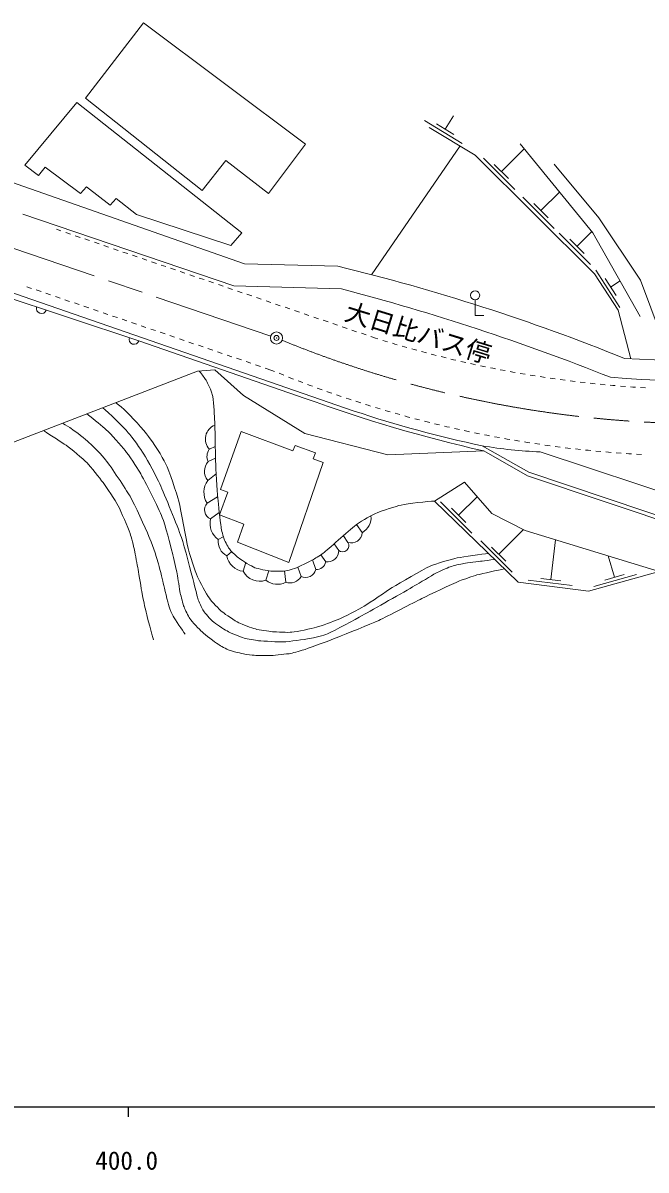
# Model space of a CAD drawing. Units: millimetres, scale not verified. Extents: x 40000 to 680000, y 20000 to 380000.
# Drawn here: x 457552 to 519382, y 198715 to 312584 of the extents above; entities that cross this region are included whole.
import ezdxf
from ezdxf.enums import TextEntityAlignment as Align

# ---------------------------------------------------------------- set-up
doc = ezdxf.new("R2010")
doc.units = ezdxf.units.MM
doc.header["$LTSCALE"] = 1000
doc.header["$PDMODE"] = 32
doc.header["$PDSIZE"] = 500
doc.linetypes.add('CHAIN', pattern=[18.5, 12, -1.5, 3.5, -1.5])
for name, color, linetype, lineweight in [('M-BGD', 7, 'Continuous', 13), ('M-BMK', 2, 'CHAIN', 13), ('M-STR-HTXT', 7, 'Continuous', 13), ('M-TTL-BAND', 7, 'Continuous', 25), ('M-WORK', 1, 'Continuous', 13)]:
    doc.layers.add(name, color=color, linetype=linetype, lineweight=lineweight)
doc.styles.add('ＭＳ ゴシック', font='')
doc.styles.get('ＭＳ ゴシック').set_extended_font_data('MS Gothic')

msp = doc.modelspace()

# ---------------------------------------------------------------- linework, layer by layer
at = {"layer": 'M-BGD'}
msp.add_circle((482712, 281311), 600, dxfattribs=at)
msp.add_point((482712, 281311), dxfattribs=at)
at = {"layer": 'M-BMK'}
msp.add_line((482144, 281504), (456550, 290237), dxfattribs=at)
msp.add_arc((525397, 384062), 111265, 247.75007, 291.28809, dxfattribs=at)
at = {"layer": 'M-TTL-BAND'}
for p, q in [((40000, 205000), (579000, 205000)), ((468000, 205000), (468000, 204000))]:
    msp.add_line(p, q, dxfattribs=at)
at = {"layer": 'M-WORK'}
for p, q in [((501147, 300605), (497395, 302904)), ((499443, 302035), (500263, 303374)), ((500296, 301513), (498590, 302558)), ((492154, 287584), (500928, 300369)), ((505032, 297834), (507287, 300089)), ((506354, 296045), (503243, 299156)), ((505739, 297126), (504325, 298541)), ((454923, 297307), (479544, 288668)), ((510277, 292165), (507166, 295277)), ((508955, 293954), (510798, 295798)), ((509662, 293247), (508247, 294661)), ((478473, 286478), (457552, 293616)), ((461325, 291945), (460872, 292100)), ((462271, 291622), (461798, 291784)), ((513866, 288620), (510754, 291732)), ((512543, 290409), (514008, 291874)), ((463218, 291299), (462744, 291461)), ((464164, 290976), (463691, 291138)), ((465110, 290653), (464637, 290815)), ((466057, 290331), (465584, 290492)), ((513250, 289702), (511836, 291117)), ((467003, 290008), (466530, 290169)), ((467950, 289685), (467477, 289846)), ((468896, 289362), (468423, 289523)), ((469843, 289039), (469369, 289200)), ((470789, 288716), (470316, 288877)), ((471735, 288393), (471262, 288554)), ((472682, 288070), (472209, 288231)), ((488796, 288424), (479544, 288668)), ((450402, 287210), (469059, 281030)), ((490417, 274063), (450680, 287811)), ((473628, 287747), (473155, 287908)), ((474575, 287424), (474101, 287586)), ((475521, 287101), (475048, 287263)), ((516787, 284345), (514390, 288035)), ((516410, 285531), (515321, 287208)), ((515865, 286369), (516809, 286982)), ((458401, 286237), (457928, 286399)), ((459348, 285914), (458875, 286076)), ((476468, 286778), (475994, 286940)), ((477414, 286455), (476941, 286617)), ((478360, 286132), (477887, 286294)), ((489166, 286196), (478473, 286478)), ((479307, 285809), (478834, 285971)), ((460294, 285591), (459821, 285753)), ((461241, 285268), (460767, 285430)), ((462187, 284945), (461714, 285107)), ((463133, 284622), (462660, 284784)), ((480253, 285486), (479780, 285648)), ((481200, 285164), (480726, 285325)), ((482146, 284841), (481673, 285002)), ((483092, 284518), (482619, 284679)), ((502424, 285098), (502424, 283538)), ((464080, 284299), (463607, 284461)), ((465026, 283977), (464553, 284138)), ((465973, 283654), (465500, 283815)), ((484039, 284195), (483566, 284356)), ((484985, 283872), (484512, 284033)), ((485932, 283549), (485459, 283710)), ((502424, 283538), (503286, 283538)), ((466919, 283331), (466446, 283492)), ((467866, 283008), (467392, 283169)), ((468812, 282685), (468339, 282846)), ((469758, 282362), (469285, 282523)), ((486878, 283226), (486405, 283387)), ((487825, 282903), (487351, 283064)), ((488771, 282580), (488298, 282742)), ((489717, 282257), (489244, 282419)), ((470705, 282039), (470232, 282200)), ((471651, 281716), (471178, 281877)), ((472598, 281393), (472124, 281555)), ((490664, 281934), (490191, 282096)), ((491610, 281611), (491137, 281773)), ((492537, 281295), (492083, 281450)), ((492537, 281295), (492778, 281221)), ((485567, 275319), (469059, 281030)), ((473544, 281070), (473071, 281232)), ((474491, 280747), (474017, 280909)), ((475437, 280424), (474964, 280586)), ((476383, 280101), (475910, 280263)), ((493256, 281075), (493734, 280928)), ((494212, 280782), (494453, 280708)), ((494453, 280708), (494696, 280638)), ((495177, 280500), (495657, 280363)), ((496138, 280225), (496381, 280155)), ((496381, 280155), (496624, 280090)), ((477330, 279778), (476857, 279940)), ((478276, 279455), (477803, 279617)), ((479223, 279133), (478749, 279294)), ((497107, 279961), (497590, 279832)), ((498074, 279703), (498317, 279638)), ((498317, 279638), (498562, 279578)), ((499048, 279458), (499533, 279338)), ((500018, 279217), (500263, 279157)), ((500263, 279157), (500509, 279101)), ((500997, 278990), (501484, 278878)), ((480169, 278810), (479696, 278971)), ((481115, 278487), (480642, 278648)), ((482262, 278095), (481589, 278325)), ((482262, 278095), (482508, 277996)), ((501972, 278767), (502218, 278711)), ((502218, 278711), (502465, 278659)), ((502954, 278557), (503444, 278455)), ((503933, 278353), (504180, 278301)), ((504180, 278301), (504428, 278254)), ((504919, 278161), (505411, 278068)), ((505902, 277974), (506150, 277927)), ((506150, 277927), (506398, 277885)), ((482971, 277808), (483434, 277621)), ((483898, 277433), (484143, 277334)), ((484143, 277334), (484390, 277239)), ((484857, 277060), (485324, 276881)), ((485791, 276702), (486038, 276607)), ((506891, 277800), (507384, 277716)), ((507877, 277632), (508126, 277589)), ((508126, 277589), (508375, 277551)), ((508870, 277476), (509364, 277401)), ((509858, 277326), (510108, 277288)), ((510108, 277288), (510358, 277254)), ((510853, 277188), (511349, 277122)), ((511845, 277056), (512095, 277022)), ((512095, 277022), (512345, 276993)), ((512842, 276936), (513339, 276879)), ((513836, 276822), (514086, 276793)), ((514086, 276793), (514337, 276769)), ((514835, 276721), (515333, 276673)), ((486038, 276607), (486287, 276517)), ((486757, 276346), (487227, 276176)), ((487697, 276005), (487946, 275915)), ((487946, 275915), (488196, 275829)), ((488669, 275667), (489142, 275505)), ((515830, 276625), (516082, 276601)), ((516082, 276601), (516333, 276581)), ((516832, 276542), (517330, 276504)), ((517829, 276465), (518080, 276445)), ((518080, 276445), (518332, 276430)), ((518831, 276400), (519330, 276370)), ((489615, 275343), (489865, 275257)), ((489865, 275257), (490117, 275176)), ((490593, 275023), (491069, 274870)), ((491545, 274716), (491797, 274635)), ((491797, 274635), (492050, 274559)), ((492529, 274414), (493008, 274269)), ((493486, 274125), (493740, 274048)), ((493740, 274048), (493994, 273976)), ((494476, 273840), (494957, 273705)), ((495438, 273569), (495693, 273497)), ((495693, 273497), (495949, 273429)), ((496432, 273302), (496916, 273175)), ((497399, 273048), (497655, 272981)), ((497655, 272981), (497912, 272918)), ((498398, 272800), (498884, 272682)), ((499370, 272564), (499627, 272501)), ((499627, 272501), (499885, 272443)), ((500373, 272334), (500861, 272225)), ((501349, 272115), (501607, 272057)), ((501607, 272057), (501867, 272004)), ((502356, 271904), (502846, 271803)), ((503336, 271703), (503595, 271650)), ((503595, 271650), (503856, 271601)), ((504347, 271510), (504839, 271419)), ((505330, 271327), (505590, 271279)), ((505590, 271279), (505851, 271235)), ((506345, 271153), (506838, 271070)), ((476636, 270537), (476047, 270267)), ((507331, 270988), (507592, 270944)), ((507592, 270944), (507854, 270905)), ((508348, 270831), (508843, 270758)), ((509337, 270685), (509599, 270646)), ((509599, 270646), (509862, 270612)), ((510358, 270547), (510853, 270483)), ((511349, 270418), (511612, 270384)), ((511612, 270384), (511875, 270355)), ((512372, 270299), (512869, 270244)), ((513365, 270189), (513628, 270159)), ((513628, 270159), (513892, 270135)), ((514390, 270088), (514888, 270042)), ((515386, 269996), (515649, 269971)), ((515649, 269971), (515913, 269951)), ((516412, 269914), (516910, 269877)), ((476661, 269373), (475929, 269037)), ((517409, 269840), (517673, 269820)), ((517673, 269820), (517937, 269805)), ((518436, 269777), (518935, 269749)), ((476734, 267811), (475889, 267175)), ((475827, 264919), (476873, 265546)), ((500786, 263718), (502623, 265554)), ((502109, 261929), (498997, 265040)), ((501494, 263011), (500079, 264425)), ((477030, 263996), (476170, 263348)), ((490657, 262794), (491212, 261986)), ((504765, 259851), (507206, 262292)), ((477429, 261565), (476931, 261302)), ((488432, 260876), (488887, 260214)), ((489344, 261679), (489801, 261015)), ((506087, 258062), (502976, 261173)), ((509922, 257327), (510406, 261275)), ((478261, 260084), (477782, 259688)), ((487116, 259795), (487598, 259093)), ((505472, 259144), (504058, 260558)), ((516238, 257554), (515630, 259677)), ((479666, 259011), (479401, 258148)), ((484834, 258560), (485152, 257639)), ((486285, 259288), (486620, 258319)), ((481947, 258206), (481659, 257265)), ((483622, 257061), (483510, 258191)), ((510914, 257205), (508929, 257449)), ((518444, 257843), (514214, 256630)), ((517200, 257830), (515277, 257278)), ((512065, 256732), (507698, 257268))]:
    msp.add_line(p, q, dxfattribs=at)
for points in [[(463765, 305133), (469530, 312584), (485594, 300548), (481925, 295656), (477694, 298928), (475345, 295962)], [(462897, 304702), (479258, 291744), (478167, 290488), (468813, 293562), (466797, 295149), (466211, 294488), (463850, 296306), (463260, 295645), (459766, 298265), (459081, 297439), (457735, 298478)], [(483932, 259038), (487336, 268955), (486345, 269309), (486581, 269923), (484550, 270654), (484338, 270111), (479214, 272024), (477160, 266263), (477869, 266003), (477056, 263772), (479474, 262816), (478833, 261028)], [(498388, 265119), (506677, 257063), (513675, 256181), (520682, 258131), (507394, 262196), (504063, 263882), (501381, 266996)]]:
    msp.add_lwpolyline(points, close=True, dxfattribs=at)
for points in [[(517878, 279250), (516608, 284067), (514274, 287690), (502441, 299457), (497863, 302217)], [(518812, 283442), (514118, 291738), (506877, 300591)], [(521797, 279089), (518841, 287051), (514710, 293232), (510280, 298553)], [(556866, 273056), (552720, 270004), (541008, 264341), (523239, 262391), (507608, 267637), (503271, 270096), (493756, 269719), (485526, 271834), (479444, 275602), (476601, 278147), (474882, 278015), (456614, 270975), (432353, 272694), (425878, 291687)], [(556695, 273404), (552522, 270333), (540901, 264714), (523281, 262780), (507765, 267988), (503133, 270614)], [(550614, 271999), (540456, 266851), (523662, 265103), (508880, 270009)]]:
    msp.add_lwpolyline(points, dxfattribs=at)
msp.add_circle((502424, 285548), 450, dxfattribs=at)
for centre, radius, start, end in [((441729, 93083), 200931, 67.92933, 76.45299), ((429566, 60298), 233628, 68.3279, 75.22016), ((524405, 390250), 111191, 266.30014, 290.99771), ((459384, 284235), 500, 161.67419, 341.67419), ((525089, 393052), 116010, 265.42881, 290.16131), ((468584, 281187), 500, 161.67419, 341.67419), ((535314, 411344), 144836, 249.91149, 257.21844), ((525881, 379648), 111382, 251.43412, 258.21545), ((477160, 271273), 1500, 112.19032, 222.12263), ((477002, 269554), 1192, 143.26399, 205.71097), ((510493, 312910), 42932, 260.12904, 267.84731), ((477007, 268083), 1440, 138.48547, 219.08822), ((477472, 266002), 1969, 143.47443, 213.38401), ((476562, 264257), 989, 137.98946, 246.65178), ((478043, 262880), 1930, 165.9577, 234.83358), ((490339, 263508), 1755, 299.85024, 4.91345), ((490130, 262047), 1084, 252.30349, 356.7336), ((478546, 261122), 1625, 173.63508, 241.95572), ((489269, 260700), 618, 231.85037, 30.63214), ((479636, 260016), 1883, 190.02374, 262.83367), ((487769, 260198), 1118, 261.20413, 0.82352), ((486654, 259281), 962, 267.92806, 348.74697), ((481047, 259028), 1866, 208.13838, 289.14749), ((484035, 258282), 1289, 251.32417, 330.04916), ((485583, 258633), 1083, 246.59217, 343.1659), ((482795, 258651), 1792, 230.65405, 297.48541)]:
    msp.add_arc(centre, radius, start, end, dxfattribs=at)
for points, knots in [([(498388, 265119), (497724, 265095), (495742, 264861), (495091, 264729), (494601, 264629), (493170, 264165), (492711, 263968), (492301, 263793), (491123, 263145), (490765, 262878), (490063, 262352), (488119, 260572), (487436, 260021), (487240, 259862), (486596, 259458), (486374, 259336), (486008, 259136), (484892, 258567), (484504, 258415), (484297, 258334), (483639, 258201), (483418, 258179), (483164, 258154), (482396, 258150), (482143, 258179), (481822, 258216), (480861, 258389), (480561, 258510), (480229, 258643), (479317, 259221), (479027, 259431), (478823, 259577), (478261, 260084), (478106, 260281), (477956, 260469), (477609, 261109), (477520, 261334), (477429, 261565), (477252, 262292), (477213, 262538), (477124, 263111), (476931, 264840), (476883, 265418), (476822, 266153), (476700, 268364), (476670, 269101), (476637, 269940), (476613, 272460), (476571, 273299), (476547, 273783), (476445, 275239), (476340, 275712), (476274, 276010), (475889, 276851), (475726, 277110), (475605, 277302), (475330, 277671), (475049, 278028)], [0, 0, 0, 0, 1, 1, 1, 2, 2, 2, 3, 3, 3, 4, 4, 4, 5, 5, 5, 6, 6, 6, 7, 7, 7, 8, 8, 8, 9, 9, 9, 10, 10, 10, 11, 11, 11, 12, 12, 12, 13, 13, 13, 14, 14, 14, 15, 15, 15, 16, 16, 16, 17, 17, 17, 18, 18, 18, 19, 19, 19, 19]), ([(503737, 259920), (503114, 259879), (501257, 259615), (500647, 259482), (500097, 259362), (498467, 258890), (497955, 258656), (497171, 258296), (494939, 256978), (494201, 256531), (493629, 256184), (491983, 255029), (491406, 254689), (490907, 254395), (489362, 253600), (488833, 253367), (488412, 253182), (487108, 252724), (486665, 252602), (486186, 252471), (484727, 252157), (484233, 252106), (483853, 252067), (482702, 252120), (482321, 252153), (481978, 252184), (480954, 252336), (480621, 252425), (480282, 252514), (479290, 252878), (478978, 253038), (478627, 253220), (477630, 253872), (477325, 254124), (477040, 254361), (476264, 255167), (476051, 255470), (475769, 255870), (475065, 257164), (474874, 257614), (474643, 258156), (474091, 259838), (473949, 260410), (473719, 261339), (473262, 264179), (473017, 265104), (472812, 265875), (472042, 268146), (471705, 268868), (471437, 269441), (470397, 271034), (470014, 271536), (469588, 272094), (468193, 273677), (467672, 274148), (467475, 274325), (467154, 274591), (466777, 274892)], [0, 0, 0, 0, 1, 1, 1, 2, 2, 2, 3, 3, 3, 4, 4, 4, 5, 5, 5, 6, 6, 6, 7, 7, 7, 8, 8, 8, 9, 9, 9, 10, 10, 10, 11, 11, 11, 12, 12, 12, 13, 13, 13, 14, 14, 14, 15, 15, 15, 16, 16, 16, 17, 17, 17, 18, 18, 18, 19, 19, 19, 19]), ([(505307, 258393), (504763, 258295), (503141, 257929), (502607, 257784), (502256, 257689), (501221, 257336), (500887, 257194), (500127, 256870), (497884, 255820), (497143, 255457), (496279, 255034), (493733, 253670), (492859, 253268), (492050, 252895), (489564, 251911), (488734, 251585), (488106, 251338), (486209, 250624), (485571, 250404), (485288, 250307), (484425, 250056), (484130, 250003), (483747, 249933), (482583, 249811), (482194, 249791), (481855, 249773), (480834, 249798), (480495, 249814), (480311, 249823), (479762, 249881), (479582, 249917), (479265, 249982), (478318, 250210), (478014, 250322), (477781, 250408), (477121, 250763), (476915, 250902), (476582, 251126), (475626, 251862), (475330, 252133), (475064, 252376), (474326, 253173), (474116, 253465), (473966, 253673), (473633, 254372), (473542, 254612), (473442, 254875), (473225, 255693), (473167, 255968), (473086, 256350), (472920, 257508), (472846, 257891), (472765, 258308), (472498, 259554), (472391, 259965), (472204, 260678), (471652, 262823), (471376, 263507), (471000, 264437), (469630, 267121), (469143, 267999), (468892, 268451), (468014, 269735), (467693, 270140), (467348, 270577), (466236, 271827), (465821, 272198), (465449, 272530), (464677, 273161), (463896, 273781)], [0, 0, 0, 0, 1, 1, 1, 2, 2, 2, 3, 3, 3, 4, 4, 4, 5, 5, 5, 6, 6, 6, 7, 7, 7, 8, 8, 8, 9, 9, 9, 10, 10, 10, 11, 11, 11, 12, 12, 12, 13, 13, 13, 14, 14, 14, 15, 15, 15, 16, 16, 16, 17, 17, 17, 18, 18, 18, 19, 19, 19, 20, 20, 20, 21, 21, 21, 22, 22, 22, 23, 23, 23, 23]), ([(465478, 274391), (466018, 273932), (467535, 272440), (468003, 271909), (468353, 271512), (469278, 270217), (469555, 269767), (469903, 269200), (470850, 267439), (471123, 266832), (471595, 265787), (472901, 262601), (473275, 261517), (473578, 260637), (474264, 257929), (474506, 257031), (474591, 256715), (474805, 255755), (474911, 255446), (474998, 255191), (475322, 254448), (475468, 254222), (475615, 253996), (476155, 253386), (476360, 253210), (476625, 252983), (477493, 252391), (477800, 252225), (478125, 252050), (479151, 251625), (479504, 251517), (479782, 251431), (480647, 251291), (480937, 251264), (481431, 251217), (482918, 251128), (483413, 251149), (483936, 251171), (485495, 251385), (486010, 251480), (486370, 251546), (487445, 251804), (487781, 251952), (488494, 252265), (490545, 253393), (491228, 253770), (492277, 254348), (495401, 256129), (496441, 256726), (496861, 256967), (498100, 257734), (498528, 257963), (498802, 258109), (499651, 258498), (499944, 258600), (500206, 258692), (501017, 258882), (501290, 258931), (501656, 258996), (502764, 259118), (503132, 259167), (503386, 259201), (503845, 259262), (504344, 259330)], [0, 0, 0, 0, 1, 1, 1, 2, 2, 2, 3, 3, 3, 4, 4, 4, 5, 5, 5, 6, 6, 6, 7, 7, 7, 8, 8, 8, 9, 9, 9, 10, 10, 10, 11, 11, 11, 12, 12, 12, 13, 13, 13, 14, 14, 14, 15, 15, 15, 16, 16, 16, 17, 17, 17, 18, 18, 18, 19, 19, 19, 20, 20, 20, 21, 21, 21, 21]), ([(473634, 251924), (473378, 252266), (472669, 253334), (472453, 253702), (472351, 253876), (472106, 254435), (472048, 254629), (471910, 255092), (471590, 256505), (471475, 256973), (471371, 257395), (471079, 258666), (470952, 259081), (470796, 259591), (470267, 261103), (470058, 261594), (469712, 262407), (468614, 264824), (468179, 265594), (467749, 266355), (466277, 268533), (465747, 269230), (465464, 269602), (464473, 270601), (464127, 270916), (463791, 271222), (462719, 272068), (462344, 272325), (462177, 272440), (461838, 272647), (461488, 272853)], [0, 0, 0, 0, 1, 1, 1, 2, 2, 2, 3, 3, 3, 4, 4, 4, 5, 5, 5, 6, 6, 6, 7, 7, 7, 8, 8, 8, 9, 9, 9, 10, 10, 10, 10]), ([(470512, 251342), (470352, 251889), (469907, 253538), (469770, 254091), (469681, 254453), (469451, 255546), (469382, 255912), (469291, 256396), (469056, 257853), (468971, 258338), (468903, 258723), (468701, 259878), (468616, 260260), (468543, 260591), (468302, 261582), (468185, 261901), (467978, 262465), (467282, 264133), (467000, 264664), (466743, 265148), (465821, 266514), (465499, 266958), (465202, 267367), (464266, 268564), (463911, 268923), (463530, 269308), (462278, 270347), (461837, 270660), (461415, 270958), (460421, 271595), (459577, 272116)], [0, 0, 0, 0, 1, 1, 1, 2, 2, 2, 3, 3, 3, 4, 4, 4, 5, 5, 5, 6, 6, 6, 7, 7, 7, 8, 8, 8, 9, 9, 9, 10, 10, 10, 10])]:
    msp.add_open_spline(points, degree=3, knots=knots, dxfattribs=at)

# ---------------------------------------------------------------- texts
at = {"layer": 'M-STR-HTXT', "style": 'ＭＳ ゴシック'}
msp.add_text('大日比バス停', height=1833, rotation=342.916, dxfattribs=at).set_placement((496352, 280415), align=Align.BOTTOM_CENTER)
at = {"layer": 'M-TTL-BAND', "style": 'ＭＳ ゴシック'}
msp.add_text('400.0', height=1833, dxfattribs=at).set_placement((467844, 198195), align=Align.BOTTOM_CENTER)

doc.saveas('drawing.dxf')
